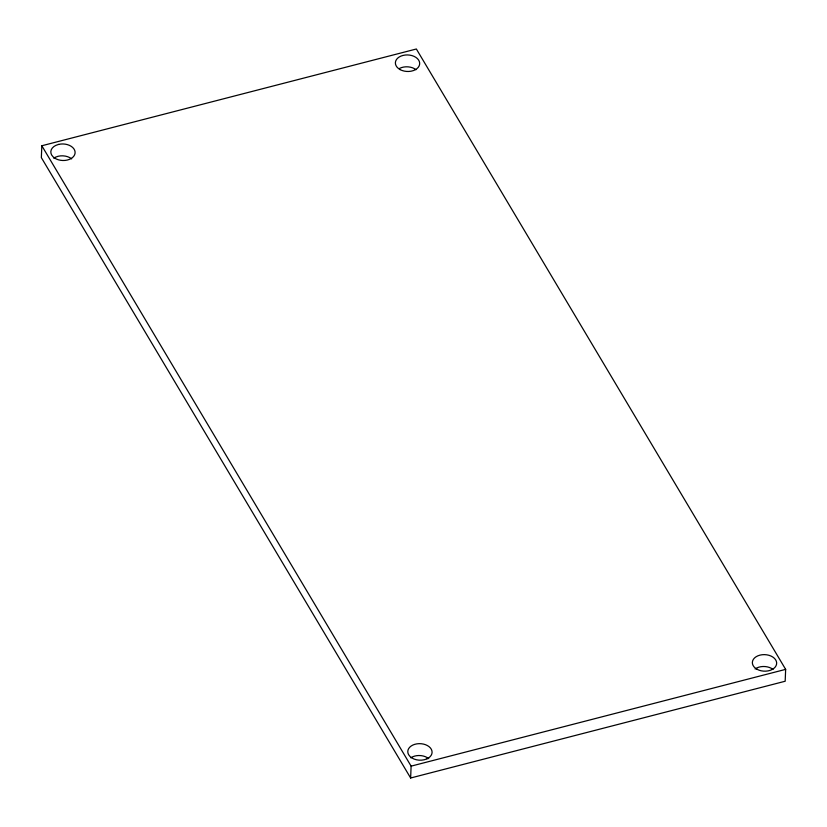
<?xml version="1.0" encoding="UTF-8"?>
<svg xmlns="http://www.w3.org/2000/svg" width="827" height="827" viewBox="0 0 827 827"><rect width="100%" height="100%" fill="white"/><g stroke="black" fill="none" stroke-linecap="round" stroke-linejoin="round"><path stroke-width="1.24" d="M41.826 145.759L41.35 157.626L410.637 778L785.174 681.241L785.65 669.374L416.363 49L41.826 145.759L411.112 766.143L410.637 778M411.112 766.143L785.65 669.374M755.103 668.971A12.157 8.27 2.3 0 1 773.018 669.384M410.792 757.811A12.157 8.27 2.3 0 1 428.696 758.617M53.745 158.153A12.157 8.27 2.3 0 1 55.347 157.244L58.128 156.272A12.157 8.27 2.3 0 1 71.66 158.856M399.699 68.331A12.157 8.27 2.3 0 1 416.043 69.685M58.603 144.415L55.822 145.387A12.157 8.27 2.3 0 0 51.625 154.959L53.135 156.882A12.157 8.27 2.3 0 0 69.22 159.456A12.157 8.27 2.3 0 0 73.882 148.839A12.157 8.27 2.3 0 0 58.603 144.415M427.001 758.814L424.199 759.775A12.157 8.27 2.3 0 1 410.047 756.529L408.559 754.586A12.157 8.27 2.3 0 1 414.699 744.352A12.157 8.27 2.3 0 1 430.402 747.949A12.157 8.27 2.3 0 1 427.001 758.814M757.087 669.301A12.157 8.27 2.3 0 0 776.553 664.267A12.157 8.27 2.3 0 0 759.899 655.149A12.157 8.27 2.3 0 0 757.087 669.301M400.113 69.602A12.157 8.27 2.3 0 0 419.578 64.568A12.157 8.27 2.3 0 0 402.925 55.45A12.157 8.27 2.3 0 0 400.113 69.602"/></g></svg>
